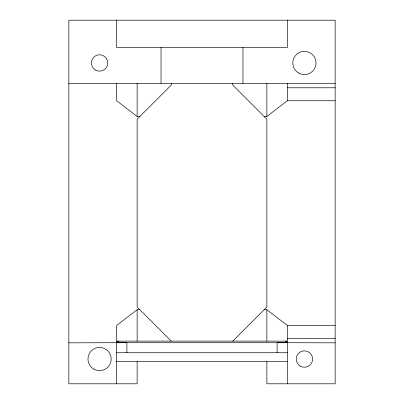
<?xml version="1.0" encoding="UTF-8"?>
<svg xmlns="http://www.w3.org/2000/svg" width="404" height="404" viewBox="0 0 404 404"><rect width="100%" height="100%" fill="white"/><g stroke="black" fill="none" stroke-linecap="round" stroke-linejoin="round"><path stroke-width="0.61" d="M118.342 342.703L118.357 341.122L116.65 342.829L116.65 383.8M139.88 309.732L137.133 309.732L116.65 325.447L116.736 342.723L287.264 342.723L287.35 325.447L266.867 309.732L264.12 309.732M232.729 341.122L266.867 306.984L266.867 119.21L232.729 85.067L232.729 83.36M264.12 116.458L266.867 116.458L287.35 100.742L335.148 100.742M68.852 83.36L335.148 83.36M287.35 87.779L335.148 87.779M116.65 83.36L116.65 100.742L137.133 116.458L139.88 116.458M287.35 325.447L335.148 325.447M287.35 338.411L335.148 338.411M116.65 341.122L287.35 341.122M68.852 342.829L126.891 342.688L126.891 352.732M335.148 342.829L277.109 342.688L277.109 352.732M116.65 352.732L287.35 352.732M116.65 361.61L287.35 361.61M287.264 342.723L285.643 341.122L285.881 342.708M171.271 341.122L137.133 306.984L137.133 119.21L171.271 85.067L171.271 83.36M287.315 342.723L287.35 383.8M287.35 20.2L287.35 47.51L116.65 47.51L116.65 20.2M287.35 83.36L287.35 100.742M266.867 83.36L266.867 116.458M266.867 309.732L266.867 341.122M266.867 361.61L266.867 383.8L335.148 383.8L335.148 20.2L68.852 20.2L68.852 383.8L137.133 383.8L137.133 361.61M242.971 47.51L242.971 83.36M161.029 47.51L161.029 83.36M137.133 83.36L137.133 116.458M137.133 309.732L137.133 341.122M95.48 70.049A8.196 8.196 0 0 0 107.772 62.953A8.196 8.196 0 0 0 95.48 55.858A8.196 8.196 0 0 0 95.48 70.049M300.324 366.145A8.196 8.196 0 0 0 312.615 359.05A8.196 8.196 0 0 0 300.324 351.95A8.196 8.196 0 0 0 300.324 366.145M93.773 369.099A11.61 11.61 0 0 0 111.186 359.05A11.61 11.61 0 0 0 93.773 348.995A11.61 11.61 0 0 0 93.773 369.099M298.617 73.008A11.61 11.61 0 0 0 316.029 62.953A11.61 11.61 0 0 0 298.617 52.899A11.61 11.61 0 0 0 298.617 73.008"/></g></svg>
